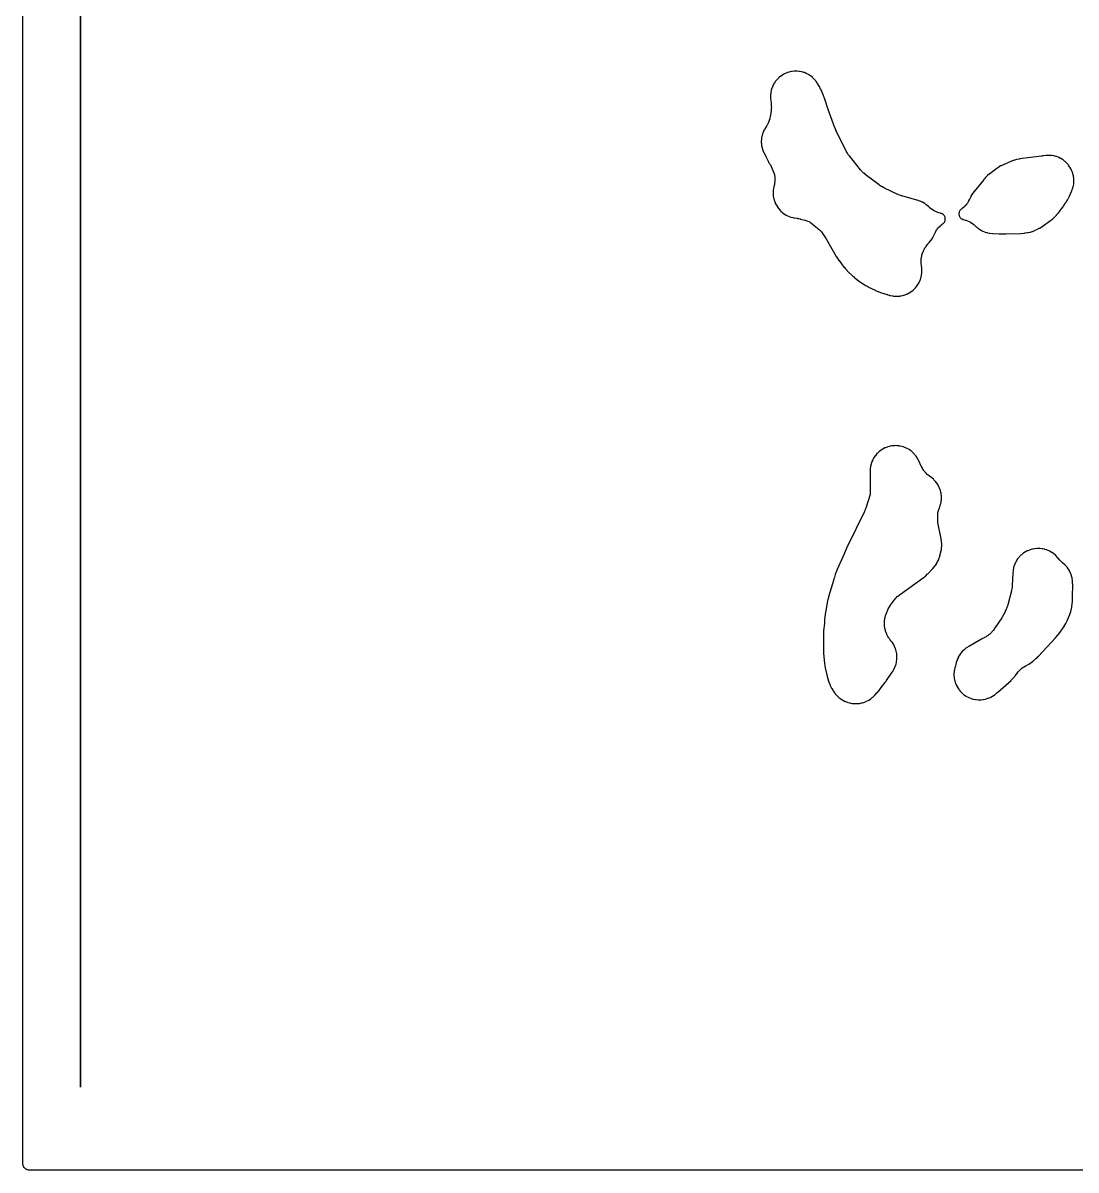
# Model space of a CAD drawing. Header units: millimetres. Extents: x 0 to 300, y 0 to 300.
# Drawn here: x -0.1 to 137.6, y -0.1 to 150 of the extents above; entities that cross this region are included whole.
import ezdxf

# ---------------------------------------------------------------- set-up
doc = ezdxf.new("R2010")
doc.units = ezdxf.units.MM
doc.layers.add('CUT', color=7, linetype='CONTINUOUS')

msp = doc.modelspace()

# ---------------------------------------------------------------- linework, layer by layer
at = {"layer": 'CUT'}
msp.add_lwpolyline([(296.6235, -0.125), (3.375, -0.125), (0.6946, -0.125), (0.5967, -0.1202), (0.5191, -0.1087), (0.4431, -0.0896), (0.3692, -0.0632), (0.2983, -0.0297), (0.2311, 0.0106), (0.1681, 0.0573), (0.11, 0.11), (0.0573, 0.1681), (0.0106, 0.2311), (-0.0297, 0.2983), (-0.0632, 0.3692), (-0.0896, 0.4431), (-0.1087, 0.5191), (-0.1202, 0.5967), (-0.125, 0.6946), (-0.125, 3.375), (-0.125, 296.625)], dxfattribs=at)
for points in [[(7.3812, 289.2937), (7.3812, 10.7062)], [(97.0302, 132.5667), (97.0543, 132.5178), (97.064, 132.4977), (97.0807, 132.4621), (97.0846, 132.4537), (97.3773, 131.8159), (97.4085, 131.7552), (97.445, 131.6976), (97.4865, 131.6434), (97.5236, 131.5994), (97.5909, 131.5111), (97.6499, 131.4252), (98.1804, 130.1507), (98.183, 130.1388), (98.2011, 130.0293), (98.2255, 129.818), (98.2329, 129.7073), (98.2366, 129.4946), (98.2332, 129.3837), (98.2162, 129.1717), (98.202, 129.0616), (98.1644, 128.8516), (98.1399, 128.7448), (98.134, 128.7237), (98.118, 128.6538), (98.1088, 128.6031), (98.098, 128.5508), (98.06, 128.3853), (98.047, 128.313), (98.0152, 128.0675), (98.0092, 127.9943), (98.0012, 127.7468), (98.0024, 127.6734), (98.0183, 127.4263), (98.0266, 127.3533), (98.0663, 127.109), (98.0815, 127.0371), (98.1446, 126.7977), (98.1668, 126.7276), (98.2527, 126.4955), (98.2815, 126.4279), (98.3895, 126.2051), (98.4247, 126.1406), (98.5537, 125.9293), (98.5949, 125.8685), (98.7437, 125.6706), (98.7906, 125.6141), (98.9578, 125.4315), (99.01, 125.3798), (99.194, 125.2142), (99.251, 125.1678), (99.4501, 125.0207), (99.5113, 124.98), (99.7237, 124.8529), (99.7886, 124.8183), (100.0123, 124.7123), (100.0801, 124.6841), (100.313, 124.6002), (100.3833, 124.5786), (100.6232, 124.5176), (100.6952, 124.503), (101.1163, 124.4384), (101.1352, 124.4351), (101.1562, 124.4317), (101.2535, 124.4174), (101.3469, 124.3997), (101.5475, 124.3529), (101.5936, 124.3412), (102.1343, 124.1911), (102.1515, 124.1862), (102.1949, 124.1734), (102.2901, 124.1407), (102.6538, 123.9976), (102.7386, 123.9602), (102.7482, 123.9555), (102.7577, 123.9508), (102.8447, 123.9071), (102.9154, 123.861), (103.1161, 123.7152), (103.1616, 123.6804), (103.8209, 123.149), (103.8698, 123.1072), (104.0762, 122.9207), (104.1665, 122.8294), (104.3294, 122.6449), (104.4088, 122.544), (104.5683, 122.3161), (104.6037, 122.2624), (104.9195, 121.752), (106.2676, 119.4281), (106.28, 119.4075), (106.4238, 119.1767), (106.4505, 119.1367), (106.6086, 118.9155), (106.6229, 118.8962), (107.263, 118.0582), (107.2811, 118.0353), (107.4563, 117.8233), (107.4952, 117.7798), (107.6861, 117.5819), (107.7068, 117.5613), (108.4774, 116.8214), (108.4996, 116.801), (108.7125, 116.6122), (108.7592, 116.574), (108.9864, 116.4028), (109.0108, 116.3851), (109.8413, 115.8093), (109.8649, 115.7936), (110.0906, 115.6493), (110.1395, 115.6205), (110.3753, 115.4935), (110.4006, 115.4805), (111.3655, 115.0063), (111.3908, 114.9945), (111.6787, 114.8659), (111.7304, 114.8451), (112.027, 114.738), (112.0534, 114.729), (112.932, 114.4476), (112.9428, 114.4435), (112.9997, 114.4245), (113.1794, 114.372), (113.2208, 114.3619), (113.2877, 114.343), (113.3481, 114.3287), (113.6465, 114.2705), (113.7207, 114.2598), (113.9615, 114.2371), (114.0346, 114.2338), (114.2812, 114.2344), (114.3543, 114.2381), (114.5997, 114.2624), (114.6721, 114.2731), (114.914, 114.3209), (114.985, 114.3386), (115.2212, 114.4094), (115.2902, 114.4338), (115.5185, 114.5271), (115.5848, 114.558), (115.8031, 114.6727), (115.8662, 114.7099), (116.0723, 114.8451), (116.1315, 114.8882), (116.3238, 115.0426), (116.3786, 115.0912), (116.555, 115.2634), (116.6049, 115.317), (116.764, 115.5054), (116.8084, 115.5635), (116.9487, 115.7664), (116.9873, 115.8285), (117.1074, 116.0439), (117.1399, 116.1095), (117.2387, 116.3354), (117.2648, 116.4038), (117.3414, 116.6382), (117.3607, 116.7088), (117.4144, 116.9495), (117.4269, 117.0216), (117.4572, 117.2663), (117.4626, 117.3393), (117.4692, 117.5858), (117.4677, 117.659), (117.4505, 117.9049), (117.4419, 117.9776), (117.4051, 118.1976), (117.3969, 118.2554), (117.368, 118.5067), (117.3606, 118.6232), (117.3579, 118.8469), (117.3624, 118.9635), (117.3826, 119.1863), (117.3991, 119.3019), (117.4419, 119.5214), (117.4701, 119.6347), (117.5369, 119.8544), (117.5756, 119.9619), (117.6596, 120.163), (117.7077, 120.264), (117.8093, 120.4528), (117.8671, 120.5485), (118.0023, 120.7496), (118.0346, 120.7953), (118.1841, 120.9955), (118.1936, 121.0081), (118.2377, 121.0656), (118.2522, 121.084), (118.267, 121.1025), (118.2956, 121.1368), (118.2979, 121.1395), (118.3185, 121.1643), (118.3697, 121.2286), (118.4049, 121.2708), (118.595, 121.4873), (118.6416, 121.5459), (118.7884, 121.7507), (118.8289, 121.8136), (118.9549, 122.0318), (118.989, 122.0983), (119.1147, 122.376), (119.1388, 122.4259), (119.2481, 122.6391), (119.3032, 122.735), (119.4177, 122.9133), (119.4819, 123.0034), (119.6131, 123.1698), (119.6857, 123.2532), (119.8324, 123.4061), (119.9128, 123.4821), (120.0737, 123.62), (120.161, 123.6879), (120.2062, 123.7196), (120.2662, 123.7663), (120.3212, 123.8189), (120.3707, 123.8766), (120.4142, 123.939), (120.4512, 124.0055), (120.4814, 124.0753), (120.5045, 124.1478), (120.5202, 124.2222), (120.5284, 124.2978), (120.529, 124.3739), (120.522, 124.4496), (120.5074, 124.5243), (120.4855, 124.5971), (120.4564, 124.6674), (120.4204, 124.7344), (120.3779, 124.7975), (120.3293, 124.856), (120.275, 124.9093), (120.2158, 124.957), (120.152, 124.9985), (120.0845, 125.0335), (120.0137, 125.0615), (119.9406, 125.0823), (119.8763, 125.0971), (119.6707, 125.1553), (119.565, 125.1909), (119.366, 125.2689), (119.2642, 125.3146), (119.0738, 125.4117), (118.977, 125.4672), (118.797, 125.5825), (118.7061, 125.6472), (118.5383, 125.7794), (118.4541, 125.8527), (118.3974, 125.9072), (118.3696, 125.9326), (118.1008, 126.1664), (118.042, 126.2127), (117.8365, 126.3585), (117.7735, 126.3988), (117.5547, 126.5237), (117.488, 126.5576), (117.2579, 126.6604), (117.1882, 126.6875), (116.8537, 126.7991), (116.8179, 126.8101), (114.8569, 127.3586), (114.8415, 127.363), (114.8026, 127.3745), (114.7182, 127.403), (114.3962, 127.526), (114.321, 127.5578), (114.3124, 127.5619), (114.3039, 127.5659), (112.5593, 128.3975), (112.3107, 128.5345), (112.2408, 128.5731), (112.1099, 128.6452), (112.0708, 128.6667), (111.9619, 128.7397), (111.9192, 128.7697), (111.8929, 128.7892), (111.8841, 128.7957), (110.0593, 130.1704), (110.0224, 130.1994), (109.8651, 130.3283), (109.7951, 130.3908), (109.6658, 130.5158), (109.6011, 130.5838), (109.4672, 130.7368), (109.437, 130.7728), (107.974, 132.5889), (107.9617, 132.6046), (107.9166, 132.6626), (107.8777, 132.7157), (107.7679, 132.8752), (107.7183, 132.954), (107.621, 133.1236), (107.5941, 133.1732), (107.5781, 133.2046), (107.5728, 133.2152), (106.2915, 135.7932), (106.2774, 135.8225), (106.2115, 135.9653), (106.1983, 135.995), (106.1738, 136.0521), (106.1614, 136.0822), (106.1038, 136.2285), (106.0923, 136.2589), (105.2123, 138.6915), (104.7791, 140.0142), (104.7729, 140.0322), (104.701, 140.2346), (104.6874, 140.2701), (104.6054, 140.4686), (104.5979, 140.4861), (104.2318, 141.3137), (104.2159, 141.3475), (104.0578, 141.662), (104.021, 141.727), (103.9426, 141.8511), (103.8098, 142.0897), (103.7707, 142.1526), (103.6288, 142.3578), (103.5838, 142.4166), (103.4225, 142.607), (103.372, 142.6611), (103.193, 142.8349), (103.1374, 142.8839), (102.9424, 143.0394), (102.8823, 143.0827), (102.673, 143.2186), (102.609, 143.2558), (102.3875, 143.3706), (102.3202, 143.4015), (102.0886, 143.4942), (102.0185, 143.5183), (101.779, 143.5881), (101.707, 143.6053), (101.4618, 143.6514), (101.3884, 143.6615), (101.1399, 143.6835), (101.0659, 143.6864), (100.8164, 143.6841), (100.7425, 143.6798), (100.4944, 143.6533), (100.4212, 143.6418), (100.1769, 143.5912), (100.1052, 143.5727), (99.867, 143.4986), (99.7975, 143.4731), (99.5676, 143.3762), (99.5008, 143.3441), (99.2815, 143.2252), (99.2182, 143.1868), (99.0114, 143.0472), (98.9521, 143.0028), (98.76, 142.8436), (98.7053, 142.7937), (98.5296, 142.6166), (98.48, 142.5616), (98.3223, 142.3683), (98.2783, 142.3086), (98.1402, 142.1009), (98.1023, 142.0373), (97.985, 141.8171), (97.9534, 141.7501), (97.8582, 141.5195), (97.8333, 141.4497), (97.7609, 141.211), (97.7429, 141.1391), (97.6942, 140.8945), (97.6832, 140.8212), (97.6585, 140.573), (97.6548, 140.499), (97.6543, 140.2495), (97.6578, 140.1755), (97.6911, 139.828), (97.6956, 139.7912), (97.7338, 139.5282), (97.7404, 139.4742), (97.7631, 139.24), (97.7684, 139.1314), (97.7687, 138.9233), (97.7637, 138.8147), (97.7416, 138.5804), (97.7352, 138.5264), (97.6417, 137.8705), (97.6317, 137.8113), (97.5814, 137.556), (97.552, 137.4395), (97.484, 137.2196), (97.4426, 137.1069), (97.3518, 136.8954), (97.2987, 136.7876), (97.1667, 136.552), (97.135, 136.4989), (96.906, 136.1377), (96.8696, 136.0736), (96.7611, 135.8591), (96.7316, 135.793), (96.6428, 135.5658), (96.6196, 135.4972), (96.5528, 135.2626), (96.5363, 135.1921), (96.4921, 134.9522), (96.4824, 134.8805), (96.4613, 134.6375), (96.4584, 134.5651), (96.4605, 134.3212), (96.4645, 134.249), (96.4898, 134.0064), (96.5007, 133.9348), (96.5489, 133.6957), (96.5666, 133.6255), (96.6374, 133.392), (96.6617, 133.3238), (96.7543, 133.0982), (96.785, 133.0326), (96.9855, 132.6521), (96.99, 132.6432), (97.0018, 132.6209), (97.0071, 132.6111)], [(122.4277, 125.4256), (122.3905, 125.3622), (122.3597, 125.2954), (122.3354, 125.226), (122.318, 125.1546), (122.3075, 125.0818), (122.3042, 125.0083), (122.3079, 124.9349), (122.3187, 124.8622), (122.3365, 124.7908), (122.3611, 124.7216), (122.3923, 124.655), (122.4298, 124.5917), (122.4732, 124.5324), (122.5221, 124.4775), (122.5762, 124.4276), (122.6348, 124.3832), (122.6974, 124.3446), (122.7634, 124.3123), (122.8323, 124.2865), (122.9033, 124.2675), (122.9126, 124.2655), (123.1173, 124.2106), (123.2226, 124.1768), (123.421, 124.1024), (123.5226, 124.0586), (123.7128, 123.9653), (123.8096, 123.9118), (123.99, 123.8005), (124.0811, 123.7379), (124.2498, 123.6096), (124.3345, 123.5385), (124.5103, 123.3756), (124.5349, 123.3517), (124.5492, 123.3382), (124.5599, 123.3283), (124.5885, 123.3032), (124.7853, 123.1389), (124.846, 123.0931), (125.0582, 122.9494), (125.1233, 122.9099), (125.3488, 122.7881), (125.4174, 122.7554), (125.654, 122.6567), (125.7256, 122.631), (125.9708, 122.5565), (126.0446, 122.5381), (126.2961, 122.4885), (126.3714, 122.4775), (126.7285, 122.4436), (126.7664, 122.441), (127.5615, 122.4055), (127.8067, 122.3919), (127.824, 122.3911), (128.0193, 122.3847), (128.0538, 122.3844), (128.1234, 122.3852), (128.1432, 122.3848), (128.18, 122.385), (128.2442, 122.3868), (128.2493, 122.3868), (128.2665, 122.3872), (128.2859, 122.3879), (128.3875, 122.3908), (128.4058, 122.3915), (128.4461, 122.3936), (130.3915, 122.4625), (130.4314, 122.465), (130.8068, 122.4981), (130.8859, 122.5093), (130.9881, 122.5293), (131.2734, 122.5576), (131.3438, 122.568), (131.5792, 122.6139), (131.6483, 122.6308), (131.8784, 122.6985), (131.9457, 122.7218), (132.2573, 122.8463), (132.2901, 122.8603), (132.479, 122.9462), (132.5125, 122.9624), (132.8247, 123.1233), (132.8892, 123.1607), (133.1841, 123.3514), (133.2148, 123.3723), (134.28, 124.1376), (134.3047, 124.1561), (134.5346, 124.3359), (134.5817, 124.3759), (134.7961, 124.5738), (134.8184, 124.5952), (135.0653, 124.8423), (135.0892, 124.8673), (135.3087, 125.108), (135.3529, 125.1611), (135.5497, 125.4207), (135.5699, 125.4487), (135.6802, 125.6088), (135.9356, 125.9344), (135.9863, 126.0076), (136.205, 126.366), (136.2213, 126.3945), (136.3684, 126.6081), (136.3885, 126.6388), (136.5709, 126.9333), (136.6065, 126.9975), (136.7597, 127.3081), (136.7751, 127.3415), (137.0338, 127.937), (137.0478, 127.9717), (137.0659, 128.0196), (137.0917, 128.0821), (137.1328, 128.1971), (137.1722, 128.3017), (137.1951, 128.3729), (137.2604, 128.6162), (137.2762, 128.6893), (137.3172, 128.9379), (137.3257, 129.0122), (137.3421, 129.2636), (137.3433, 129.3384), (137.3349, 129.5902), (137.3287, 129.6647), (137.2956, 129.9145), (137.2822, 129.988), (137.2247, 130.2333), (137.204, 130.3052), (137.1227, 130.5436), (137.0951, 130.6132), (136.9908, 130.8425), (136.9565, 130.9089), (136.8301, 131.1269), (136.7894, 131.1896), (136.6422, 131.3941), (136.5956, 131.4526), (136.429, 131.6415), (136.3768, 131.6952), (136.1925, 131.8669), (136.1353, 131.9151), (135.9349, 132.0678), (135.8733, 132.1102), (135.6589, 132.2425), (135.5934, 132.2786), (135.3671, 132.3892), (135.2983, 132.4187), (135.0622, 132.5065), (134.9909, 132.5291), (134.7473, 132.5933), (134.6741, 132.6088), (134.4253, 132.6487), (134.351, 132.6569), (134.0995, 132.6722), (134.0247, 132.6731), (133.773, 132.6636), (133.6985, 132.6571), (133.3492, 132.6092), (133.3122, 132.6032), (133.3046, 132.6018), (133.2837, 132.5981), (133.1872, 132.5818), (133.1559, 132.577), (133.1162, 132.5715), (133.1058, 132.57), (130.2491, 132.1972), (130.2149, 132.1919), (129.8935, 132.135), (129.8259, 132.1198), (129.6009, 132.0584), (129.535, 132.0371), (129.2292, 131.9229), (129.1971, 131.91), (128.1206, 131.4509), (128.0915, 131.4377), (127.8198, 131.3081), (127.7634, 131.2782), (127.5777, 131.1696), (127.524, 131.1351), (127.2778, 130.9619), (127.2521, 130.943), (126.9291, 130.6948), (126.3506, 130.2707), (126.3215, 130.2482), (126.0519, 130.0298), (125.997, 129.9807), (125.8204, 129.8067), (125.7705, 129.7526), (125.6542, 129.6134), (125.5304, 129.4769), (125.501, 129.4425), (124.2852, 127.9305), (124.2621, 127.9003), (124.0516, 127.6098), (124.0101, 127.5461), (123.8812, 127.3245), (123.8462, 127.2569), (123.716, 126.9706), (123.6916, 126.9204), (123.5809, 126.7055), (123.5251, 126.609), (123.4091, 126.4295), (123.344, 126.3388), (123.211, 126.1715), (123.1374, 126.0877), (122.9887, 125.9342), (122.9072, 125.858), (122.7442, 125.7197), (122.6557, 125.6518), (122.6316, 125.6352), (122.5733, 125.5904), (122.5195, 125.5403), (122.4708, 125.4852)], [(104.7628, 65.9032), (104.7698, 65.8587), (104.8171, 65.6082), (104.8216, 65.5861), (105.0577, 64.5101), (105.0649, 64.4802), (105.1385, 64.1996), (105.1565, 64.1408), (105.2525, 63.8671), (105.2633, 63.8383), (105.469, 63.3201), (105.484, 63.285), (105.6337, 62.9571), (105.6689, 62.8893), (105.7988, 62.667), (105.8406, 62.603), (106.0528, 62.3117), (106.076, 62.2814), (106.1151, 62.2331), (106.139, 62.205), (106.371, 61.9449), (106.4229, 61.8922), (106.6059, 61.7233), (106.6627, 61.6759), (106.8613, 61.5256), (106.9223, 61.4839), (107.1346, 61.3537), (107.1994, 61.3181), (107.4233, 61.2091), (107.4912, 61.18), (107.7247, 61.0933), (107.7952, 61.0709), (108.0359, 61.0073), (108.1082, 60.9919), (108.354, 60.9519), (108.4275, 60.9436), (108.4848, 60.94), (108.6065, 60.9273), (108.6794, 60.9232), (108.9254, 60.9213), (108.9984, 60.9242), (109.2435, 60.946), (109.3159, 60.9559), (109.5577, 61.001), (109.6288, 61.0179), (109.8652, 61.086), (109.9344, 61.1096), (110.1632, 61.2002), (110.2297, 61.2303), (110.4487, 61.3424), (110.5121, 61.3787), (110.7194, 61.5113), (110.7789, 61.5536), (110.9725, 61.7055), (111.0277, 61.7533), (111.277, 61.9908), (111.3028, 62.0167), (111.5875, 62.3154), (111.6102, 62.3403), (111.8191, 62.5799), (111.8611, 62.6326), (112.0479, 62.8897), (112.0671, 62.9174), (112.2692, 63.2233), (112.4687, 63.4553), (112.4832, 63.4727), (112.6438, 63.6711), (112.6711, 63.707), (112.8197, 63.9146), (112.8325, 63.9331), (113.5864, 65.0558), (113.607, 65.0882), (113.7933, 65.3985), (113.8295, 65.4662), (113.9396, 65.7002), (113.9687, 65.7712), (114.0546, 66.0151), (114.0765, 66.0887), (114.1373, 66.3401), (114.1516, 66.4155), (114.1868, 66.6717), (114.1934, 66.7482), (114.2026, 67.0066), (114.2014, 67.0833), (114.1845, 67.3414), (114.1756, 67.4176), (114.1327, 67.6726), (114.1162, 67.7476), (114.0478, 67.997), (114.0238, 68.0699), (113.9306, 68.3111), (113.8993, 68.3812), (113.7822, 68.6118), (113.7441, 68.6784), (113.6043, 68.896), (113.5596, 68.9584), (113.4404, 69.1084), (113.3109, 69.2788), (113.2832, 69.3168), (113.1669, 69.4838), (113.1164, 69.563), (113.026, 69.7187), (112.9822, 69.8018), (112.8949, 69.9856), (112.8756, 70.0285), (112.8274, 70.1417), (112.8069, 70.1933), (112.7236, 70.4188), (112.6903, 70.5246), (112.6364, 70.7302), (112.6135, 70.8388), (112.5799, 71.0487), (112.5677, 71.159), (112.557, 71.3325), (112.5556, 71.3615), (112.5557, 71.4662), (112.565, 71.6666), (112.5747, 71.7709), (112.6023, 71.9696), (112.6215, 72.0725), (112.6673, 72.2678), (112.6958, 72.3686), (112.7676, 72.5837), (112.7853, 72.633), (112.9208, 72.9844), (112.9476, 73.0479), (113.0716, 73.3194), (113.1363, 73.441), (113.2921, 73.6955), (113.3299, 73.7531), (113.6963, 74.2775), (113.8477, 74.4766), (113.8808, 74.5181), (114.0284, 74.6946), (114.1002, 74.7728), (114.2447, 74.916), (114.3235, 74.9871), (114.5013, 75.1332), (114.5431, 75.1659), (114.6534, 75.2483), (117.6366, 77.3921), (117.6642, 77.4129), (117.9197, 77.6148), (117.9719, 77.66), (118.208, 77.8842), (118.2325, 77.9086), (118.8849, 78.587), (118.9114, 78.616), (119.1538, 78.8956), (119.202, 78.9574), (119.3536, 79.1739), (119.3953, 79.2404), (119.5237, 79.4714), (119.5583, 79.5419), (119.6623, 79.7849), (119.6894, 79.8585), (119.799, 80.2118), (119.8097, 80.2496), (119.9348, 80.7407), (119.9425, 80.7743), (120.0083, 81.0924), (120.0192, 81.1604), (120.0454, 81.391), (120.0501, 81.4597), (120.0567, 81.7509), (120.0553, 81.8175), (120.0378, 82.0852), (120.0309, 82.1493), (119.9855, 82.4499), (119.98, 82.4817), (119.567, 84.602), (119.5583, 84.6528), (119.5287, 84.8525), (119.5288, 84.8707), (119.5289, 84.8815), (119.5345, 85.2162), (119.5342, 85.2522), (119.531, 85.3562), (119.533, 85.4664), (119.5469, 85.6771), (119.5595, 85.7865), (119.5982, 86.0221), (119.6084, 86.0763), (119.6127, 86.0965), (119.6274, 86.1652), (119.6277, 86.1662), (119.6948, 86.3792), (119.7113, 86.428), (119.8641, 86.8462), (119.8868, 86.9196), (119.9496, 87.1665), (119.9646, 87.2411), (120.0027, 87.4948), (120.0102, 87.5705), (120.0226, 87.8267), (120.0225, 87.9029), (120.0093, 88.159), (120.0016, 88.2347), (119.9628, 88.4883), (119.9475, 88.5629), (119.8835, 88.8112), (119.8609, 88.8839), (119.7724, 89.1247), (119.7425, 89.1947), (119.6304, 89.4254), (119.5937, 89.4921), (119.459, 89.7104), (119.4159, 89.7731), (119.26, 89.9768), (119.2108, 90.0349), (119.0354, 90.222), (118.9806, 90.2749), (118.7873, 90.4435), (118.7275, 90.4906), (118.5038, 90.6493), (118.4566, 90.6847), (118.2563, 90.843), (118.1678, 90.9207), (118.006, 91.0782), (117.926, 91.1647), (117.7814, 91.3381), (117.7107, 91.4323), (117.5848, 91.6197), (117.5242, 91.7208), (117.4045, 91.9462), (117.3782, 91.999), (117.0624, 92.6758), (117.046, 92.7088), (116.884, 93.0162), (116.8465, 93.0796), (116.7101, 93.287), (116.6666, 93.3465), (116.5107, 93.5397), (116.4617, 93.5947), (116.2879, 93.7718), (116.2338, 93.8219), (116.0436, 93.9813), (115.9849, 94.0259), (115.7801, 94.1662), (115.7174, 94.2049), (115.5, 94.3247), (115.4339, 94.3571), (115.2059, 94.4553), (115.1369, 94.4812), (114.9005, 94.5568), (114.8293, 94.5759), (114.5867, 94.6283), (114.514, 94.6404), (114.2674, 94.669), (114.1939, 94.674), (113.9457, 94.6787), (113.8721, 94.6765), (113.6246, 94.6571), (113.5515, 94.6478), (113.3071, 94.6046), (113.2353, 94.5882), (112.9962, 94.5215), (112.9263, 94.4983), (112.6948, 94.4087), (112.6274, 94.3788), (112.4057, 94.2673), (112.3415, 94.231), (112.1316, 94.0985), (112.0713, 94.0562), (111.8752, 93.904), (111.8193, 93.8561), (111.6389, 93.6856), (111.5878, 93.6324), (111.4248, 93.4453), (111.3791, 93.3875), (111.2349, 93.1854), (111.1951, 93.1234), (111.0712, 92.9083), (111.0375, 92.8428), (110.935, 92.6167), (110.9079, 92.5482), (110.8277, 92.3133), (110.8073, 92.2425), (110.7503, 92.0009), (110.7369, 91.9285), (110.7035, 91.6825), (110.6972, 91.6091), (110.6841, 91.262), (110.6836, 91.2251), (110.7151, 88.2782), (110.13, 86.5169), (110.1171, 86.4803), (110.052, 86.3045), (110.0379, 86.2684), (110.0101, 86.2006), (109.9949, 86.1651), (109.9183, 85.9949), (109.9019, 85.96), (107.7667, 81.6129), (107.7619, 81.6029), (107.7037, 81.4801), (107.694, 81.4587), (107.6443, 81.3447), (107.6398, 81.3341), (107.3315, 80.5964), (106.3433, 78.3829), (106.3337, 78.3603), (106.229, 78.104), (106.212, 78.0581), (106.124, 77.7956), (106.1166, 77.7722), (106.0146, 77.4314), (105.9535, 77.2689), (105.9359, 77.2163), (105.8474, 76.9156), (105.84, 76.8889), (105.7701, 76.6148), (105.252, 74.8848), (105.2461, 74.8639), (105.1824, 74.6266), (105.1723, 74.5843), (105.1223, 74.3437), (105.1181, 74.3224), (104.8116, 72.604), (104.8076, 72.579), (104.7668, 72.2962), (104.7612, 72.246), (104.7393, 71.9611), (104.7378, 71.9359), (104.7138, 71.3851), (104.6023, 70.4266), (104.5994, 70.3959), (104.5775, 70.1063), (104.5754, 70.0448), (104.5771, 69.7544), (104.5779, 69.7236), (104.6107, 69.0147), (104.577, 68.2399), (104.5763, 68.2131), (104.5738, 67.9108), (104.5752, 67.8573), (104.594, 67.5555), (104.5961, 67.5289), (104.728, 66.1786), (104.7305, 66.1561)], [(121.658, 64.653), (121.6606, 64.5773), (121.6822, 64.3229), (121.6924, 64.2477), (121.7392, 63.9968), (121.7568, 63.923), (121.8284, 63.678), (121.8533, 63.6063), (121.9489, 63.3696), (121.9808, 63.3008), (122.0996, 63.0748), (122.1381, 63.0096), (122.2788, 62.7965), (122.3237, 62.7354), (122.4849, 62.5374), (122.5356, 62.4811), (122.7158, 62.3001), (122.7718, 62.2491), (122.9691, 62.087), (123.03, 62.0419), (123.2424, 61.9003), (123.3075, 61.8614), (123.533, 61.7416), (123.6016, 61.7094), (123.8379, 61.6127), (123.9094, 61.5875), (124.1542, 61.5148), (124.2278, 61.4969), (124.4786, 61.4489), (124.5537, 61.4384), (124.808, 61.4157), (124.8837, 61.4127), (125.139, 61.4154), (125.2147, 61.42), (125.4685, 61.4481), (125.5433, 61.4602), (125.793, 61.5134), (125.8662, 61.5329), (126.1094, 61.6108), (126.1803, 61.6375), (126.4145, 61.7392), (126.4825, 61.7728), (126.7054, 61.8974), (126.7696, 61.9376), (126.979, 62.0837), (127.0389, 62.1301), (127.3099, 62.3625), (127.3159, 62.3677), (127.3454, 62.3926), (127.3515, 62.3977), (127.369, 62.4123), (127.3846, 62.4257), (129.1255, 63.9592), (129.1528, 63.9844), (129.4044, 64.2289), (129.4551, 64.2834), (129.617, 64.4748), (129.6622, 64.5339), (129.836, 64.786), (129.8686, 64.8309), (130.0145, 65.0218), (130.086, 65.1066), (130.2308, 65.2621), (130.3103, 65.3394), (130.4695, 65.4801), (130.5561, 65.5494), (130.7283, 65.674), (130.8212, 65.7346), (131.0286, 65.8558), (131.0771, 65.8826), (131.3686, 66.0345), (131.432, 66.0715), (131.6395, 66.2066), (131.6991, 66.2496), (131.9698, 66.4658), (131.9979, 66.4894), (132.3702, 66.8173), (132.3835, 66.8292), (132.5317, 66.9661), (132.5573, 66.9909), (132.6989, 67.1346), (132.7113, 67.1474), (134.94, 69.517), (134.9585, 69.5375), (135.164, 69.7725), (135.1988, 69.8153), (135.3866, 70.0646), (135.4028, 70.0869), (136.0542, 71.0201), (136.0774, 71.0555), (136.2874, 71.3952), (136.3279, 71.4696), (136.4987, 71.8305), (136.5157, 71.8693), (136.8023, 72.5736), (136.8146, 72.6061), (136.9243, 72.9156), (136.9445, 72.9822), (137.0023, 73.2095), (137.0163, 73.2777), (137.0677, 73.6019), (137.0724, 73.6364), (137.143, 74.2676), (137.145, 74.2875), (137.1642, 74.5127), (137.1666, 74.5526), (137.1739, 74.7785), (137.1743, 74.7985), (137.1854, 76.5697), (137.1847, 76.6074), (137.1693, 76.9623), (137.1623, 77.0373), (137.1262, 77.2885), (137.1118, 77.3625), (137.0511, 77.6089), (137.0295, 77.681), (136.9446, 77.9202), (136.9159, 77.9899), (136.8078, 78.2195), (136.7724, 78.286), (136.6421, 78.5038), (136.6003, 78.5664), (136.449, 78.7702), (136.4012, 78.8284), (136.2305, 79.0162), (136.1772, 79.0694), (135.873, 79.3439), (135.8322, 79.3822), (135.8115, 79.4015), (135.7707, 79.4378), (135.7014, 79.5049), (135.5575, 79.6565), (135.525, 79.6922), (135.2474, 80.0106), (135.2219, 80.0384), (134.9752, 80.2945), (134.9203, 80.3462), (134.7268, 80.5107), (134.667, 80.5567), (134.4582, 80.7013), (134.3941, 80.7411), (134.172, 80.8643), (134.1043, 80.8975), (133.8711, 80.9981), (133.8004, 81.0245), (133.5584, 81.1015), (133.4854, 81.1207), (133.2369, 81.1733), (133.1625, 81.1852), (132.91, 81.213), (132.8347, 81.2174), (132.5807, 81.22), (132.5054, 81.217), (132.2524, 81.1944), (132.1777, 81.1839), (131.9282, 81.1363), (131.8549, 81.1185), (131.6113, 81.0465), (131.5402, 81.0215), (131.3049, 80.9256), (131.2366, 80.8937), (131.012, 80.775), (130.9472, 80.7365), (130.7355, 80.5961), (130.6748, 80.5514), (130.4781, 80.3907), (130.4221, 80.3402), (130.2423, 80.1608), (130.1916, 80.1049), (130.0304, 79.9086), (129.9855, 79.848), (129.8445, 79.6367), (129.8059, 79.572), (129.6866, 79.3477), (129.6545, 79.2795), (129.558, 79.0445), (129.5329, 78.9734), (129.4601, 78.73), (129.4422, 78.6568), (129.3939, 78.4074), (129.3833, 78.3328), (129.3507, 77.9787), (129.3481, 77.9411), (129.2833, 76.407), (129.2823, 76.3876), (129.2781, 76.3164), (129.2725, 76.2527), (129.2509, 76.0659), (129.237, 75.9765), (129.2002, 75.7903), (129.1883, 75.7368), (129.1801, 75.7035), (129.1773, 75.6924), (128.7005, 73.8466), (128.6963, 73.8307), (128.6853, 73.7907), (128.6573, 73.7027), (128.5348, 73.3652), (128.5028, 73.2864), (128.4987, 73.2774), (128.4947, 73.2685), (128.2138, 72.6585), (128.2069, 72.6438), (128.1891, 72.6067), (128.1463, 72.5256), (127.9675, 72.2178), (127.9224, 72.1464), (127.9169, 72.1384), (127.9114, 72.1304), (127.0549, 70.9016), (127.0346, 70.871), (126.9721, 70.7715), (126.9439, 70.7286), (126.8174, 70.5458), (126.7552, 70.4642), (126.6292, 70.3132), (126.56, 70.2375), (126.421, 70.0985), (126.3452, 70.0293), (126.1942, 69.9033), (126.1126, 69.8412), (125.9509, 69.7294), (125.8639, 69.6749), (125.6705, 69.5654), (125.6253, 69.5411), (125.2993, 69.3755), (125.2665, 69.3578), (123.6168, 68.4153), (123.5848, 68.396), (123.2877, 68.2063), (123.2267, 68.163), (123.0288, 68.0073), (122.9724, 67.9582), (122.7908, 67.7839), (122.7395, 67.7295), (122.5759, 67.5381), (122.5301, 67.479), (122.3861, 67.2724), (122.3464, 67.2091), (122.2234, 66.9894), (122.1901, 66.9224), (122.0892, 66.6917), (122.0627, 66.6218), (121.9539, 66.2866), (121.9433, 66.2508), (121.7936, 65.6984), (121.7846, 65.6616), (121.7085, 65.3124), (121.696, 65.2376), (121.6668, 64.984), (121.6618, 64.9083)]]:
    msp.add_lwpolyline(points, close=True, dxfattribs=at)

doc.saveas('drawing.dxf')
